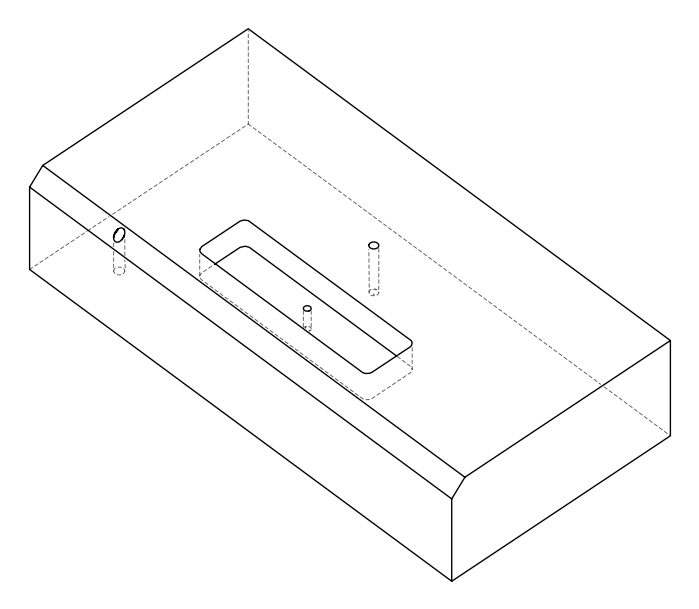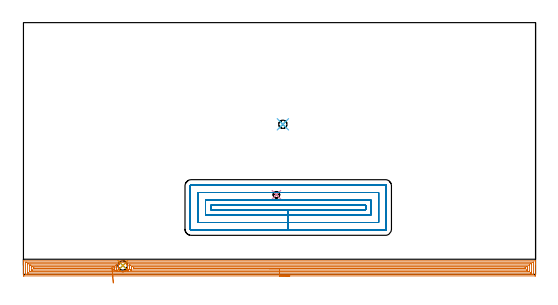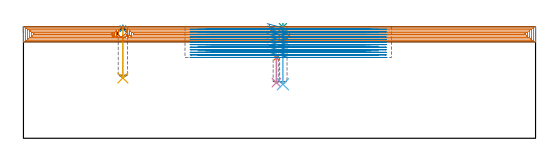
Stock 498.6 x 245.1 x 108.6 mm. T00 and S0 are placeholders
(PLAN: 8 operations, 5 tool changes, 63.3 min)
(1 SPOT_DRILL | STEP1POCKET | NXT0321_9005460120000 | 0.03 min | 3242 mm3)
(2 SPOT_DRILL_1 | STEP1POCKET_1 | NXT0321_9005460120000 | 0.03 min | 65 mm3)
(3 SPOT_DRILL_2 | STEP1POCKET_2 | NXT0321_9005460120000 | 0.03 min | 1 mm3)
(4 DRILL_BLIND_HOLE_INTO_CENTER | STEP1POCKET | NXT0301_035 | 0.11 min | 768 mm3)
(5 DRILL_BLIND_HOLE_INTO_CENTER_1 | STEP1POCKET_1 | UGT0301_206 | 0.2 min | 3044 mm3)
(6 DRILL_BLIND_HOLE_INTO_CENTER_2 | STEP1POCKET_2 | UGT0301_476 | 0.23 min | 2772 mm3)
(7 AREA_MILL | FG_CHAMFER_SURFACE | UGT0205_001 | 24.12 min | 53466 mm3)
(8 MILL_RECTANGULAR_POCKET | POCKET_RECTANGULAR_STRAIGHT | NXT0201_013 | Follow Part, ap 2.5, ae 75% | 38.52 min | 321683 mm3)
(TOOL NXT0321_9005460120000 | NC Spot Drill, 142deg, 12mm, Carbide, Uncoated | D12 PA142 FL30 Z2)
(TOOL NXT0301_035 | Carbide Drill 6.4mm [860.1-0640-032A1-MM 2214] | D6.4 PA140 FL53 Z2)
(TOOL UGT0301_206 | Twist Drill 9.1 mm | D9.1 PA118 FL78 Z2)
(TOOL UGT0301_476 | Carbide Drill 8.1 mm | D8.1 PA118 FL75 Z2)
(TOOL UGT0205_001 | Chamfer Mill 20 x 3 x 45 deg. | D20 FL50 Z2)
(TOOL NXT0201_013 | ENDMILL 10mm | D10 FL30 Z4)
(OP 1 SPOT_DRILL)
G17 G21 G94 G90
T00 M6
G54
G17 G0 G90 X246.3 Y77.5 S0 M3
G43 Z118.6 H0
G94 G81 G98 Z78.425 F250. R81.7
G80
M5
M2
(OP 2 SPOT_DRILL_1)
G17 G21 G94 G90
T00 M6
G54
G17 G0 G90 X96.8 Y8.6 S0 M3
G43 Z118.6 H0
G94 G81 G98 Z106.658 F250. R110.05
G80
M5
M2
(OP 3 SPOT_DRILL_2)
G17 G21 G94 G90
T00 M6
G54
G17 G0 G90 X252.6 Y146.1 S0 M3
G43 Z118.6 H0
G94 G81 G98 Z108.251 F250. R111.6
G80
M5
M2
(OP 4 DRILL_BLIND_HOLE_INTO_CENTER)
G17 G21 G94 G90
T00 M6
G54
G17 G0 G90 X246.3 Y77.5 S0 M3
G43 Z118.6 H1
G94 G81 G98 Z54.2 F250. R80.7
G80
M5
M2
(OP 5 DRILL_BLIND_HOLE_INTO_CENTER_1)
G17 G21 G94 G90
T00 M6
G54
G17 G0 G90 X96.8 Y8.6 S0 M3
G43 Z118.6 H0
G94 G81 G98 Z58.7 F250. R109.05
G80
M5
M2
(OP 6 DRILL_BLIND_HOLE_INTO_CENTER_2)
G17 G21 G94 G90
T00 M6
G54
G17 G0 G90 X252.6 Y146.1 S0 M3
G43 Z118.6 H0
G94 G81 G98 Z52.6 F250. R110.6
G80
M5
M2
(OP 7 AREA_MILL)
G17 G21 G94 G90
T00 M6
G54
G17 G0 G90 X259.3 Y-1.5 S1061 M3
G43 Z118.6 H0
Z103.9
G94 G1 X259.262 Z103.028 F250.
X259.148 Z102.163
X258.959 Z101.312
X258.697 Z100.48
X258.363 Z99.674
X257.96 Z98.9
X257.492 Z98.164
X256.96 Z97.472
X256.371 Z96.829
X255.728 Z96.24
X255.036 Z95.708
X254.3 Z95.24
X253.526 Z94.837
X252.72 Z94.503
X251.888 Z94.241
X251.036 Z94.052
X250.172 Z93.938
X249.3 Z93.9
X0.612
X0.075 Y-1.495 Z93.903
X0.01 Y-1.492 Z93.906
X0. Y-1.421 Z93.977
Y10.222 Z105.616
Y10.772 Z106.169
Y11.097 Z106.493
Y11.647 Z107.042
Y11.971 Z107.366
Y12.621 Z108.021
Y12.937 Z108.336
X0.001 Y13.069 Z108.461
X0.005 Y13.142 Z108.533
X0.01 Y13.197 Z108.588
X0.166 Y13.2 Z108.6
X498.434
X498.59 Y13.197 Z108.588
X498.597 Y13.071 Z108.463
X498.6 Y12.937 Z108.336
Y12.621 Z108.021
Y11.971 Z107.366
Y10.772 Z106.169
Y10.222 Z105.616
Y-0.547 Z94.851
X498.594 Y-1.146 Z94.251
X498.59 Y-1.493 Z93.904
X498.346 Y-1.497 Z93.902
X497.988 Y-1.5 Z93.9
X249.3
Y-0.086 Z95.314
X2.398 Y-0.085 Z95.315
X2.207 Y-0.084 Z95.316
X2.051 Y-0.081 Z95.319
X2.018 Y-0.079 Z95.321
X2.01 Y-0.062 Z95.338
X2.007 Y-0.033 Z95.367
X2.001 Y0.118 Z95.518
Y11.486 Z106.886
X2.003 Y11.617 Z107.017
X2.008 Y11.721 Z107.121
X2.012 Y11.779 Z107.179
X2.048 Y11.78 Z107.18
X2.398 Y11.784 Z107.184
X2.588 Y11.785 Z107.185
X3.291 Y11.786 Z107.186
X496.202 Y11.785 Z107.185
X496.393 Y11.784 Z107.184
X496.549 Y11.78 Z107.18
X496.582 Y11.779 Z107.179
X496.59 Y11.762 Z107.162
X496.593 Y11.733 Z107.133
X496.599 Y11.582 Z106.982
X496.6 Y0.213 Z95.613
X496.597 Y0.083 Z95.483
X496.592 Y-0.021 Z95.379
X496.588 Y-0.079 Z95.321
X496.553 Y-0.08 Z95.32
X496.202 Y-0.084 Z95.316
X496.012 Y-0.085 Z95.315
X495.309 Y-0.086 Z95.314
X249.3
Y1.328 Z96.728
X5.077
X4.335 Y1.33 Z96.73
X4.184 Y1.332 Z96.732
X4.034 Y1.335 Z96.735
X4.009 Y1.342 Z96.742
X4.006 Y1.37 Z96.77
X4.002 Y1.417 Z96.817
X4.001 Y1.477 Z96.877
X4. Y1.658 Z97.058
Y9.528 Z104.928
X4.003 Y10.222 Z105.622
X4.006 Y10.312 Z105.712
X4.01 Y10.356 Z105.756
X4.017 Y10.365 Z105.765
X4.036 Y10.367 Z105.767
X4.184 Y10.369 Z105.769
X4.925 Y10.371 Z105.771
X5.077
X93.64
X93.48 Y10.188 Z105.588
X93.331 Y10.028 Z105.428
X93.151 Y9.808 Z105.208
X92.989 Y9.575 Z104.975
X92.826 Y9.31 Z104.71
X92.675 Y9.001 Z104.401
X92.546 Y8.685 Z104.085
X92.407 Y8.244 Z103.644
X92.316 Y7.795 Z103.195
X92.268 Y7.351 Z102.751
X92.266 Y6.905 Z102.305
X92.307 Y6.458 Z101.858
X92.394 Y6.015 Z101.415
X92.53 Y5.565 Z100.965
X92.71 Y5.125 Z100.525
X92.826 Y4.89 Z100.29
X93.039 Y4.556 Z99.956
X93.275 Y4.234 Z99.634
X93.489 Y3.99 Z99.39
X93.72 Y3.757 Z99.157
X93.973 Y3.544 Z98.944
X94.238 Y3.344 Z98.744
X94.422 Y3.226 Z98.626
X94.614 Y3.112 Z98.512
X95.054 Y2.91 Z98.31
X95.508 Y2.749 Z98.149
X95.952 Y2.639 Z98.039
X96.402 Y2.577 Z97.977
X96.738 Y2.553 Z97.953
X97.073 Y2.563 Z97.963
X97.296 Y2.584 Z97.984
X97.746 Y2.66 Z98.06
X98.19 Y2.78 Z98.18
X98.644 Y2.954 Z98.354
X99.084 Y3.172 Z98.572
X99.36 Y3.344 Z98.744
X99.678 Y3.588 Z98.988
X99.979 Y3.852 Z99.252
X100.321 Y4.234 Z99.634
X100.616 Y4.644 Z100.044
X100.873 Y5.073 Z100.473
X100.896 Y5.125 Z100.525
X101.07 Y5.565 Z100.965
X101.206 Y6.015 Z101.415
X101.293 Y6.458 Z101.858
X101.334 Y6.905 Z102.305
X101.332 Y7.351 Z102.751
X101.284 Y7.795 Z103.195
X101.193 Y8.244 Z103.644
X101.052 Y8.685 Z104.085
X100.873 Y9.126 Z104.526
X100.748 Y9.354 Z104.754
X100.609 Y9.575 Z104.975
X100.31 Y9.975 Z105.375
X99.979 Y10.351 Z105.751
X99.973 Y10.367 Z105.767
X100.471 Y10.371 Z105.771
X100.623
X493.523
X494.265 Y10.37 Z105.77
X494.416 Y10.368 Z105.768
X494.566 Y10.364 Z105.764
X494.591 Y10.358 Z105.758
X494.594 Y10.33 Z105.73
X494.598 Y10.282 Z105.682
X494.599 Y10.222 Z105.622
X494.6 Y10.042 Z105.442
Y2.172 Z97.572
X494.597 Y1.477 Z96.877
X494.594 Y1.387 Z96.787
X494.59 Y1.344 Z96.744
X494.583 Y1.335 Z96.735
X494.564 Y1.333 Z96.733
X494.416 Y1.33 Z96.73
X493.675 Y1.328 Z96.728
X493.523
X249.3
Y2.743 Z98.143
X101.702
X101.516 Y2.744 Z98.144
X101.433 Y2.746 Z98.146
X101.326 Y2.749 Z98.149
X101.389 Y2.824 Z98.224
X101.441 Y2.877 Z98.277
X101.516 Y2.951 Z98.351
X101.654 Y3.092 Z98.492
X101.777 Y3.226 Z98.626
X102.068 Y3.56 Z98.96
X102.409 Y4.02 Z99.42
X102.442 Y4.069 Z99.469
X102.461 Y4.101 Z99.501
X102.762 Y4.63 Z100.03
X102.904 Y4.975 Z100.375
X103.013 Y5.258 Z100.658
X103.183 Y5.85 Z101.25
X103.206 Y5.944 Z101.344
X103.302 Y6.514 Z101.914
X103.319 Y6.708 Z102.108
X103.32 Y6.724 Z102.124
X103.323 Y7.147 Z102.547
X103.312 Y7.59 Z102.99
X103.311 Y7.599 Z102.999
X103.302 Y7.681 Z103.081
X103.156 Y8.473 Z103.873
X103.108 Y8.664 Z104.064
X103.079 Y8.77 Z104.17
X103.048 Y8.888 Z104.288
X103.036 Y8.951 Z104.351
X103.056 Y8.952 Z104.352
X103.302 Y8.955 Z104.355
X103.701 Y8.957 Z104.357
X104.195
X492.464
X492.517 Y8.956 Z104.356
X492.572 Y8.953 Z104.353
X492.586 Y8.951 Z104.351
X492.59 Y8.937 Z104.337
X492.594 Y8.89 Z104.29
X492.6 Y8.503 Z103.903
Y3.226 Z98.626
X492.592 Y2.804 Z98.204
X492.59 Y2.757 Z98.157
X492.526 Y2.75 Z98.15
X492.395 Y2.746 Z98.146
X492.23 Y2.744 Z98.144
X491.737 Y2.743 Z98.143
X491.338
X249.3
Y4.157 Z99.557
X105.088
X105.03 Y4.158 Z99.558
X104.721 Y4.164 Z99.564
X104.674 Y4.173 Z99.573
X104.682 Y4.2 Z99.6
X104.692 Y4.231 Z99.631
X104.764 Y4.418 Z99.818
X104.974 Y4.975 Z100.375
X105.003 Y5.059 Z100.459
X105.088 Y5.344 Z100.744
X105.186 Y5.754 Z101.154
X105.203 Y5.85 Z101.25
X105.297 Y6.519 Z101.919
X105.312 Y6.724 Z102.124
X105.321 Y7.371 Z102.771
X105.32 Y7.465 Z102.865
X105.322 Y7.525 Z102.925
X105.326 Y7.537 Z102.937
X105.33 Y7.539 Z102.939
X105.354 Y7.541 Z102.941
X105.563 Y7.543 Z102.943
X105.981
X490.008
X490.382 Y7.541 Z102.941
X490.568 Y7.538 Z102.938
X490.585 Y7.536 Z102.936
X490.59 Y7.526 Z102.926
X490.596 Y7.492 Z102.892
X490.598 Y7.443 Z102.843
X490.6 Y6.963 Z102.363
Y5.214 Z100.614
Y4.34 Z99.74
X490.597 Y4.249 Z99.649
X490.594 Y4.194 Z99.594
X490.59 Y4.167 Z99.567
X490.576 Y4.164 Z99.564
X490.369 Y4.161 Z99.561
X489.951 Y4.157 Z99.557
X249.3
Y5.571 Z100.971
X107.482 Y5.572 Z100.972
X107.292 Y5.573 Z100.973
X107.224 Y5.576 Z100.976
X107.192 Y5.578 Z100.978
X107.19 Y5.589 Z100.989
X107.197 Y5.662 Z101.062
X107.224 Y5.85 Z101.25
X107.265 Y6.099 Z101.499
X107.27 Y6.122 Z101.522
X107.312 Y6.124 Z101.524
X107.387 Y6.127 Z101.527
X107.483 Y6.128 Z101.528
X488.165 Y6.129 Z101.529
X488.45 Y6.127 Z101.527
X488.531 Y6.125 Z101.525
X488.578 Y6.122 Z101.522
X488.591 Y6.118 Z101.518
X488.593 Y6.105 Z101.505
X488.597 Y5.992 Z101.392
X488.599 Y5.85 Z101.25
X488.596 Y5.637 Z101.037
X488.592 Y5.585 Z100.985
X488.59 Y5.578 Z100.978
X488.578 Y5.575 Z100.975
X488.545 Y5.573 Z100.973
X488.45 Y5.571 Z100.971
X249.3
X248.428 Z101.009
X247.564 Z101.123
X246.712 Z101.312
X245.88 Z101.574
X245.074 Z101.908
X244.3 Z102.311
X243.564 Z102.78
X242.872 Z103.311
X242.229 Z103.9
X241.64 Z104.543
X241.108 Z105.235
X240.64 Z105.971
X240.237 Z106.745
X239.903 Z107.551
X239.641 Z108.383
X239.452 Z109.235
X239.338 Z110.1
X239.3 Z110.971
G0 Z118.6
X101.509 Y3.419
Z108.846
G1 X101.534 Y3.421 Z107.974
X101.483 Y3.417 Z107.103
X101.357 Y3.408 Z106.24
X101.156 Y3.394 Z105.391
X100.882 Y3.374 Z104.563
X100.537 Y3.349 Z103.762
X100.124 Y3.319 Z102.994
X99.645 Y3.284 Z102.265
X99.105 Y3.245 Z101.581
X98.508 Y3.201 Z100.947
X97.858 Y3.154 Z100.367
X97.16 Y3.103 Z99.846
X96.419 Y3.049 Z99.389
X95.641 Y2.993 Z98.997
X94.833 Y2.934 Z98.676
X93.999 Y2.873 Z98.426
X93.147 Y2.811 Z98.25
X92.283 Y2.749 Z98.149
X92.257 Y2.747 Z98.147
X92.186 Y2.745 Z98.145
X91.694 Y2.743 Z98.143
X91.295
X6.136
X6.083 Y2.744 Z98.144
X6.028 Y2.747 Z98.147
X6.014 Y2.749 Z98.149
X6.01 Y2.763 Z98.163
X6.006 Y2.81 Z98.21
X6. Y3.197 Z98.597
Y8.473 Z103.873
X6.008 Y8.896 Z104.296
X6.01 Y8.943 Z104.343
X6.074 Y8.95 Z104.35
X6.205 Y8.954 Z104.354
X6.37 Y8.956 Z104.356
X6.863 Y8.957 Z104.357
X7.262
X89.908
X90.308 Y8.956 Z104.356
X90.493 Y8.953 Z104.353
X90.555 Y8.95 Z104.35
X90.569 Y8.945 Z104.345
X90.566 Y8.923 Z104.323
X90.554 Y8.875 Z104.275
X90.444 Y8.473 Z103.873
X90.354 Y8.036 Z103.436
X90.299 Y7.599 Z102.999
X90.277 Y7.237 Z102.637
X90.289 Y6.724 Z102.124
X90.327 Y6.314 Z101.714
X90.417 Y5.85 Z101.25
X90.622 Y5.151 Z100.551
X90.691 Y4.975 Z100.375
X90.801 Y4.712 Z100.112
X91.016 Y4.305 Z99.705
X91.146 Y4.101 Z99.501
X91.369 Y3.777 Z99.177
X91.521 Y3.571 Z98.971
X91.694 Y3.359 Z98.759
X91.813 Y3.226 Z98.626
X91.911 Y3.124 Z98.524
X92.283 Y2.749 Z98.149
X88.904 Y4.164 Z99.564
X88.065 Y4.157 Z99.557
X8.592
X8.218 Y4.159 Z99.559
X8.032 Y4.162 Z99.562
X8.015 Y4.163 Z99.563
X8.01 Y4.174 Z99.574
X8.004 Y4.208 Z99.608
X8.002 Y4.257 Z99.657
X8. Y4.736 Z100.136
Y7.36 Z102.76
X8.003 Y7.451 Z102.851
X8.006 Y7.506 Z102.906
X8.01 Y7.533 Z102.933
X8.024 Y7.536 Z102.936
X8.231 Y7.539 Z102.939
X8.649 Y7.543 Z102.943
X87.229
X88.122 Y7.542 Z102.942
X88.181 Y7.541 Z102.941
X88.274 Y7.536 Z102.936
X88.279 Y7.511 Z102.911
X88.28 Y7.502 Z102.902
Y7.444 Z102.844
X88.288 Y6.724 Z102.124
X88.296 Y6.554 Z101.954
X88.335 Y6.188 Z101.588
X88.399 Y5.85 Z101.25
X88.473 Y5.506 Z100.906
X88.634 Y4.975 Z100.375
X88.726 Y4.693 Z100.093
X88.904 Y4.164 Z99.564
X86.397 Y5.578 Z100.978
X86.336 Y5.577 Z100.977
X85.727 Y5.572 Z100.972
X80.203 Y5.571 Z100.971
X10.435
X10.15 Y5.572 Z100.972
X10.069 Y5.575 Z100.975
X10.022 Y5.578 Z100.978
X10.009 Y5.582 Z100.982
X10.007 Y5.595 Z100.995
X10.003 Y5.708 Z101.108
X10.001 Y5.85 Z101.25
X10.004 Y6.063 Z101.463
X10.008 Y6.115 Z101.515
X10.01 Y6.122 Z101.522
X10.022 Y6.125 Z101.525
X10.055 Y6.127 Z101.527
X10.151 Y6.128 Z101.528
X86.194
X86.265 Y6.127 Z101.527
X86.299 Y6.125 Z101.525
X86.309 Y6.123 Z101.523
X86.336 Y6.04 Z101.44
X86.371 Y5.85 Z101.25
X86.378 Y5.809 Z101.209
X86.384 Y5.741 Z101.141
X86.397 Y5.578 Z100.978
X86.445 Y4.936 Z100.389
X86.497 Y4.245 Z99.859
X86.553 Y3.51 Z99.392
X86.611 Y2.738 Z98.99
X86.672 Y1.934 Z98.657
X86.734 Y1.104 Z98.396
X86.798 Y0.255 Z98.208
X86.863 Y-0.608 Z98.096
X86.929 Y-1.477 Z98.059
X86.995 Y-2.346 Z98.098
X87.06 Y-3.209 Z98.213
X87.124 Y-4.058 Z98.403
X87.186 Y-4.887 Z98.667
X87.247 Y-5.69 Z99.002
X87.305 Y-6.461 Z99.406
X87.36 Y-7.194 Z99.876
X87.412 Y-7.884 Z100.408
X87.461 Y-8.524 Z100.998
G0 Z118.6
M5
M2
(OP 8 MILL_RECTANGULAR_POCKET)
G17 G21 G94 G90
T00 M6
G54
G17 G0 G90 X237.305 Y63. S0 M3
G43 Z118.6 H0
Z111.6
G94 G1 X257.8 Z106.108 F250.
X333.3 F500.
Y67.2
X182.3
Y63.
X257.8
Y58.
X338.3
Y72.2
X177.3
Y58.
X257.8
Y50.5
X345.8
Y79.7
X169.8
Y50.5
X257.8
Y43.
X352.3
G3 X353.3 Y44. R1.
G1 Y86.2
G3 X352.3 Y87.2 R1.
G1 X163.3
G3 X162.3 Y86.2 R1.
G1 Y44.
G3 X163.3 Y43. R1.
G1 X257.8
X258.8
G0 X237.305 Y63. Z109.108
G1 X257.8 Z103.617 F250.
X333.3 F500.
Y67.2
X182.3
Y63.
X257.8
Y58.
X338.3
Y72.2
X177.3
Y58.
X257.8
Y50.5
X345.8
Y79.7
X169.8
Y50.5
X257.8
Y43.
X352.3
G3 X353.3 Y44. R1.
G1 Y86.2
G3 X352.3 Y87.2 R1.
G1 X163.3
G3 X162.3 Y86.2 R1.
G1 Y44.
G3 X163.3 Y43. R1.
G1 X257.8
X258.8
G0 X237.305 Y63. Z106.617
G1 X257.8 Z101.125 F250.
X333.3 F500.
Y67.2
X182.3
Y63.
X257.8
Y58.
X338.3
Y72.2
X177.3
Y58.
X257.8
Y50.5
X345.8
Y79.7
X169.8
Y50.5
X257.8
Y43.
X352.3
G3 X353.3 Y44. R1.
G1 Y86.2
G3 X352.3 Y87.2 R1.
G1 X163.3
G3 X162.3 Y86.2 R1.
G1 Y44.
G3 X163.3 Y43. R1.
G1 X257.8
X258.8
G0 X237.305 Y63. Z104.125
G1 X257.8 Z98.633 F250.
X333.3 F500.
Y67.2
X182.3
Y63.
X257.8
Y58.
X338.3
Y72.2
X177.3
Y58.
X257.8
Y50.5
X345.8
Y79.7
X169.8
Y50.5
X257.8
Y43.
X352.3
G3 X353.3 Y44. R1.
G1 Y86.2
G3 X352.3 Y87.2 R1.
G1 X163.3
G3 X162.3 Y86.2 R1.
G1 Y44.
G3 X163.3 Y43. R1.
G1 X257.8
X258.8
G0 X237.305 Y63. Z101.633
G1 X257.8 Z96.142 F250.
X333.3 F500.
Y67.2
X182.3
Y63.
X257.8
Y58.
X338.3
Y72.2
X177.3
Y58.
X257.8
Y50.5
X345.8
Y79.7
X169.8
Y50.5
X257.8
Y43.
X352.3
G3 X353.3 Y44. R1.
G1 Y86.2
G3 X352.3 Y87.2 R1.
G1 X163.3
G3 X162.3 Y86.2 R1.
G1 Y44.
G3 X163.3 Y43. R1.
G1 X257.8
X258.8
G0 X237.305 Y63. Z99.142
G1 X257.8 Z93.65 F250.
X333.3 F500.
Y67.2
X182.3
Y63.
X257.8
Y58.
X338.3
Y72.2
X177.3
Y58.
X257.8
Y50.5
X345.8
Y79.7
X169.8
Y50.5
X257.8
Y43.
X352.3
G3 X353.3 Y44. R1.
G1 Y86.2
G3 X352.3 Y87.2 R1.
G1 X163.3
G3 X162.3 Y86.2 R1.
G1 Y44.
G3 X163.3 Y43. R1.
G1 X257.8
X258.8
G0 X237.305 Y63. Z96.65
G1 X257.8 Z91.158 F250.
X333.3 F500.
Y67.2
X182.3
Y63.
X257.8
Y58.
X338.3
Y72.2
X177.3
Y58.
X257.8
Y50.5
X345.8
Y79.7
X169.8
Y50.5
X257.8
Y43.
X352.3
G3 X353.3 Y44. R1.
G1 Y86.2
G3 X352.3 Y87.2 R1.
G1 X163.3
G3 X162.3 Y86.2 R1.
G1 Y44.
G3 X163.3 Y43. R1.
G1 X257.8
X258.8
G0 X237.305 Y63. Z94.158
G1 X257.8 Z88.667 F250.
X333.3 F500.
Y67.2
X182.3
Y63.
X257.8
Y58.
X338.3
Y72.2
X177.3
Y58.
X257.8
Y50.5
X345.8
Y79.7
X169.8
Y50.5
X257.8
Y43.
X352.3
G3 X353.3 Y44. R1.
G1 Y86.2
G3 X352.3 Y87.2 R1.
G1 X163.3
G3 X162.3 Y86.2 R1.
G1 Y44.
G3 X163.3 Y43. R1.
G1 X257.8
X258.8
G0 X237.305 Y63. Z91.667
G1 X257.8 Z86.175 F250.
X333.3 F500.
Y67.2
X182.3
Y63.
X257.8
Y58.
X338.3
Y72.2
X177.3
Y58.
X257.8
Y50.5
X345.8
Y79.7
X169.8
Y50.5
X257.8
Y43.
X352.3
G3 X353.3 Y44. R1.
G1 Y86.2
G3 X352.3 Y87.2 R1.
G1 X163.3
G3 X162.3 Y86.2 R1.
G1 Y44.
G3 X163.3 Y43. R1.
G1 X257.8
X258.8
G0 X237.305 Y63. Z89.175
G1 X257.8 Z83.683 F250.
X333.3 F500.
Y67.2
X182.3
Y63.
X257.8
Y58.
X338.3
Y72.2
X177.3
Y58.
X257.8
Y50.5
X345.8
Y79.7
X169.8
Y50.5
X257.8
Y43.
X352.3
G3 X353.3 Y44. R1.
G1 Y86.2
G3 X352.3 Y87.2 R1.
G1 X163.3
G3 X162.3 Y86.2 R1.
G1 Y44.
G3 X163.3 Y43. R1.
G1 X257.8
X258.8
G0 X237.305 Y63. Z86.683
G1 X257.8 Z81.192 F250.
X333.3 F500.
Y67.2
X182.3
Y63.
X257.8
Y58.
X338.3
Y72.2
X177.3
Y58.
X257.8
Y50.5
X345.8
Y79.7
X169.8
Y50.5
X257.8
Y43.
X352.3
G3 X353.3 Y44. R1.
G1 Y86.2
G3 X352.3 Y87.2 R1.
G1 X163.3
G3 X162.3 Y86.2 R1.
G1 Y44.
G3 X163.3 Y43. R1.
G1 X257.8
X258.8
G0 X237.305 Y63. Z84.192
G1 X257.8 Z78.7 F250.
X333.3 F500.
Y67.2
X182.3
Y63.
X257.8
Y58.
X338.3
Y72.2
X177.3
Y58.
X257.8
Y50.5
X345.8
Y79.7
X169.8
Y50.5
X257.8
Y43.
X352.3
G3 X353.3 Y44. R1.
G1 Y86.2
G3 X352.3 Y87.2 R1.
G1 X163.3
G3 X162.3 Y86.2 R1.
G1 Y44.
G3 X163.3 Y43. R1.
G1 X257.8
X258.8
G0 Z118.6
M5
M2
